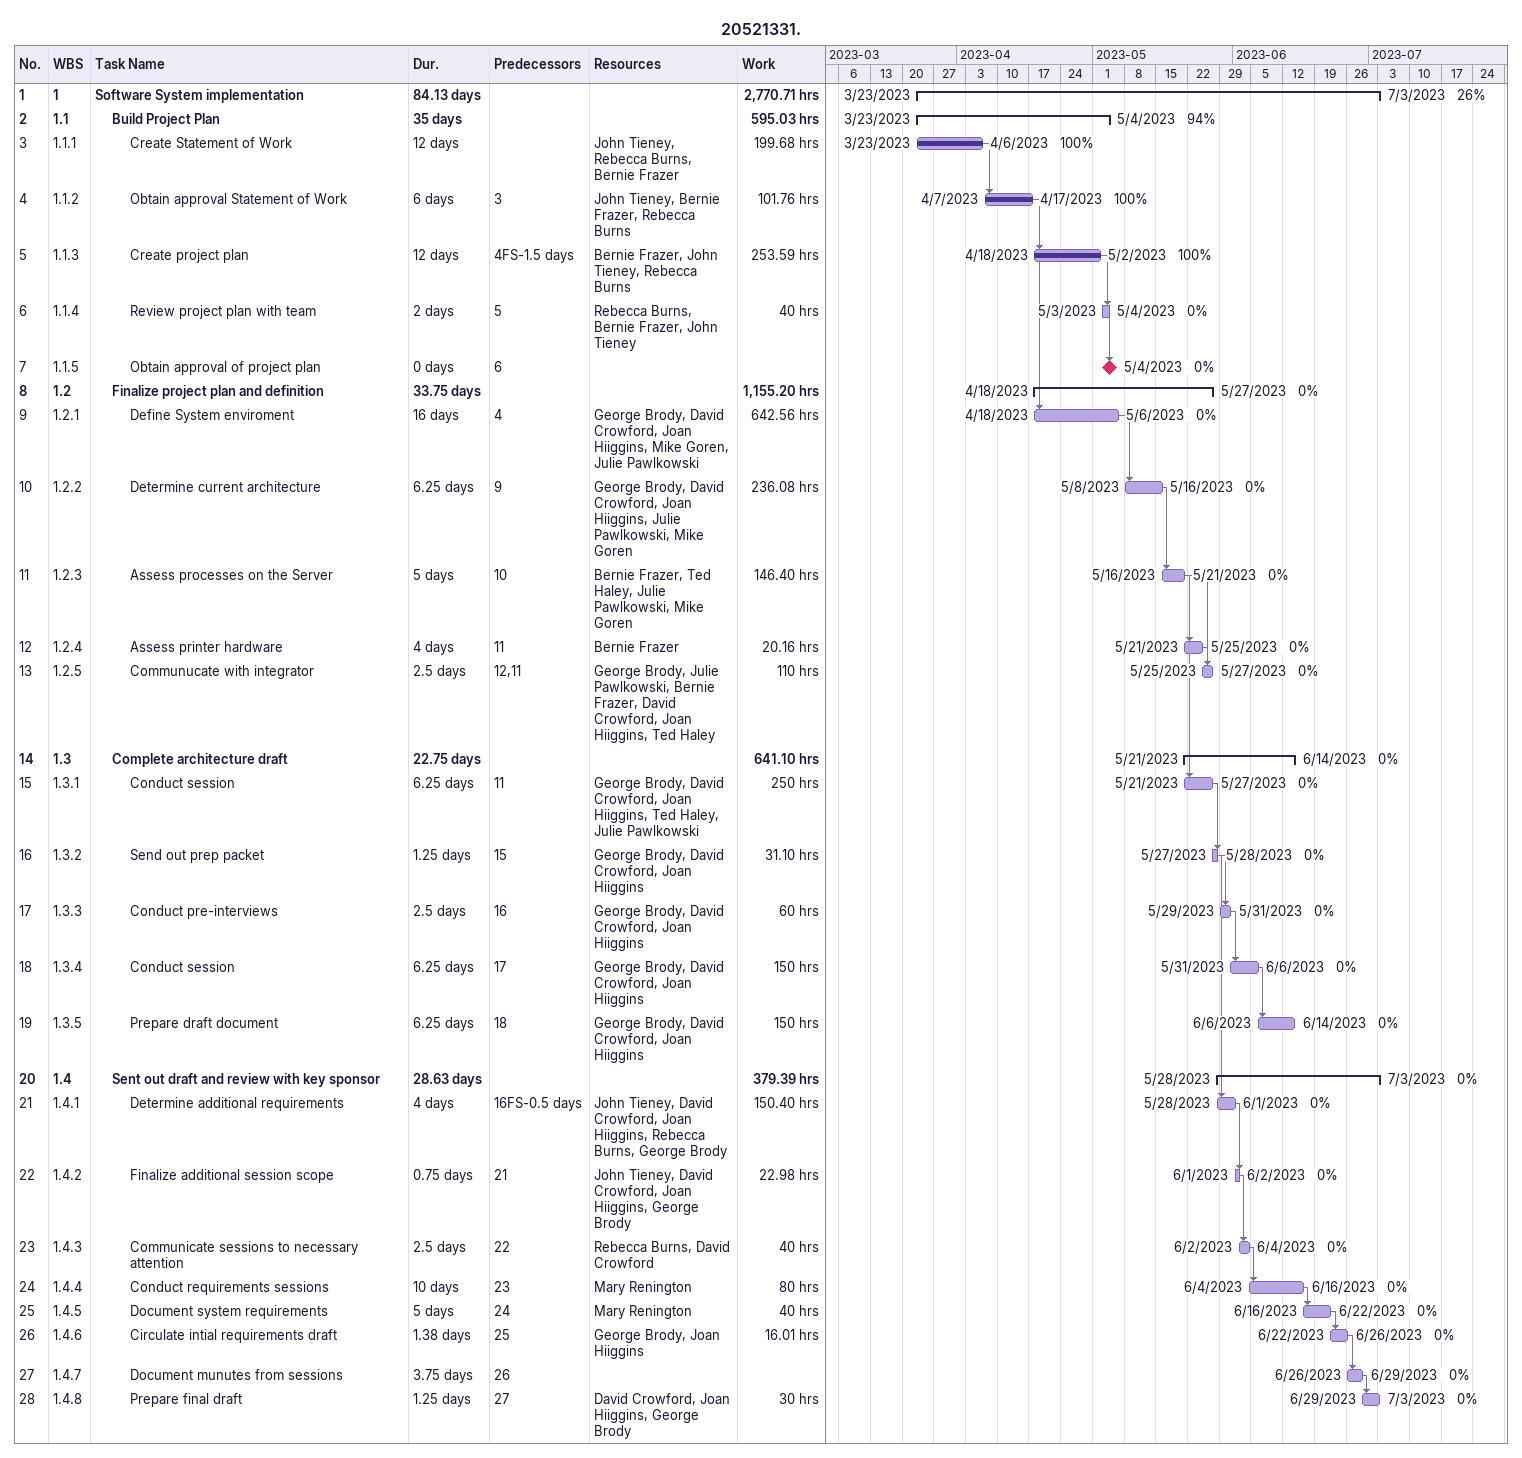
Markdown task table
20521331.

| ID | WBS | Task | Duration | Start | Finish | Predecessors | Resources | % complete | Work (h) |
|---|---|---|---|---|---|---|---|---|---|
| 1 | 1 | **Software System implementation** | 84.13d | 2023-03-23 | 2023-07-03 |  |  | 26 | 2770.71 |
| 2 | 1.1 | **Build Project Plan** | 35d | 2023-03-23 | 2023-05-04 |  |  | 94 | 595.03 |
| 3 | 1.1.1 | Create Statement of Work | 12d | 2023-03-23 | 2023-04-06 |  | John Tieney, Rebecca Burns, Bernie Frazer | 100 | 199.68 |
| 4 | 1.1.2 | Obtain approval Statement of Work | 6d | 2023-04-07 | 2023-04-17 | 3 | John Tieney, Bernie Frazer, Rebecca Burns | 100 | 101.76 |
| 5 | 1.1.3 | Create project plan | 12d | 2023-04-18 | 2023-05-02 | 4FS-1.5d | Bernie Frazer, John Tieney, Rebecca Burns | 100 | 253.59 |
| 6 | 1.1.4 | Review project plan with team | 2d | 2023-05-03 | 2023-05-04 | 5 | Rebecca Burns, Bernie Frazer, John Tieney | 0 | 40 |
| 7 | 1.1.5 | Obtain approval of project plan | 0d | 2023-05-04 | 2023-05-04 | 6 |  | 0 |  |
| 8 | 1.2 | **Finalize project plan and definition** | 33.75d | 2023-04-18 | 2023-05-27 |  |  | 0 | 1155.20 |
| 9 | 1.2.1 | Define System enviroment | 16d | 2023-04-18 | 2023-05-06 | 4 | George Brody, David Crowford, Joan Hiiggins, Mike Goren, Julie Pawlkowski | 0 | 642.56 |
| 10 | 1.2.2 | Determine current architecture | 6.25d | 2023-05-08 | 2023-05-16 | 9 | George Brody, David Crowford, Joan Hiiggins, Julie Pawlkowski, Mike Goren | 0 | 236.08 |
| 11 | 1.2.3 | Assess processes on the Server | 5d | 2023-05-16 | 2023-05-21 | 10 | Bernie Frazer, Ted Haley, Julie Pawlkowski, Mike Goren | 0 | 146.40 |
| 12 | 1.2.4 | Assess printer hardware | 4d | 2023-05-21 | 2023-05-25 | 11 | Bernie Frazer | 0 | 20.16 |
| 13 | 1.2.5 | Communucate with integrator | 2.5d | 2023-05-25 | 2023-05-27 | 12, 11 | George Brody, Julie Pawlkowski, Bernie Frazer, David Crowford, Joan Hiiggins, Ted Haley | 0 | 110 |
| 14 | 1.3 | **Complete architecture draft** | 22.75d | 2023-05-21 | 2023-06-14 |  |  | 0 | 641.10 |
| 15 | 1.3.1 | Conduct session | 6.25d | 2023-05-21 | 2023-05-27 | 11 | George Brody, David Crowford, Joan Hiiggins, Ted Haley, Julie Pawlkowski | 0 | 250 |
| 16 | 1.3.2 | Send out prep packet | 1.25d | 2023-05-27 | 2023-05-28 | 15 | George Brody, David Crowford, Joan Hiiggins | 0 | 31.10 |
| 17 | 1.3.3 | Conduct pre-interviews | 2.5d | 2023-05-29 | 2023-05-31 | 16 | George Brody, David Crowford, Joan Hiiggins | 0 | 60 |
| 18 | 1.3.4 | Conduct session | 6.25d | 2023-05-31 | 2023-06-06 | 17 | George Brody, David Crowford, Joan Hiiggins | 0 | 150 |
| 19 | 1.3.5 | Prepare draft document | 6.25d | 2023-06-06 | 2023-06-14 | 18 | George Brody, David Crowford, Joan Hiiggins | 0 | 150 |
| 20 | 1.4 | **Sent out draft and review with key sponsor** | 28.63d | 2023-05-28 | 2023-07-03 |  |  | 0 | 379.39 |
| 21 | 1.4.1 | Determine additional requirements | 4d | 2023-05-28 | 2023-06-01 | 16FS-0.5d | John Tieney, David Crowford, Joan Hiiggins, Rebecca Burns, George Brody | 0 | 150.40 |
| 22 | 1.4.2 | Finalize additional session scope | 0.75d | 2023-06-01 | 2023-06-02 | 21 | John Tieney, David Crowford, Joan Hiiggins, George Brody | 0 | 22.98 |
| 23 | 1.4.3 | Communicate sessions to necessary attention | 2.5d | 2023-06-02 | 2023-06-04 | 22 | Rebecca Burns, David Crowford | 0 | 40 |
| 24 | 1.4.4 | Conduct requirements sessions | 10d | 2023-06-04 | 2023-06-16 | 23 | Mary Renington | 0 | 80 |
| 25 | 1.4.5 | Document system requirements | 5d | 2023-06-16 | 2023-06-22 | 24 | Mary Renington | 0 | 40 |
| 26 | 1.4.6 | Circulate intial requirements draft | 1.38d | 2023-06-22 | 2023-06-26 | 25 | George Brody, Joan Hiiggins | 0 | 16.01 |
| 27 | 1.4.7 | Document munutes from sessions | 3.75d | 2023-06-26 | 2023-06-29 | 26 |  | 0 |  |
| 28 | 1.4.8 | Prepare final draft | 1.25d | 2023-06-29 | 2023-07-03 | 27 | David Crowford, Joan Hiiggins, George Brody | 0 | 30 |
